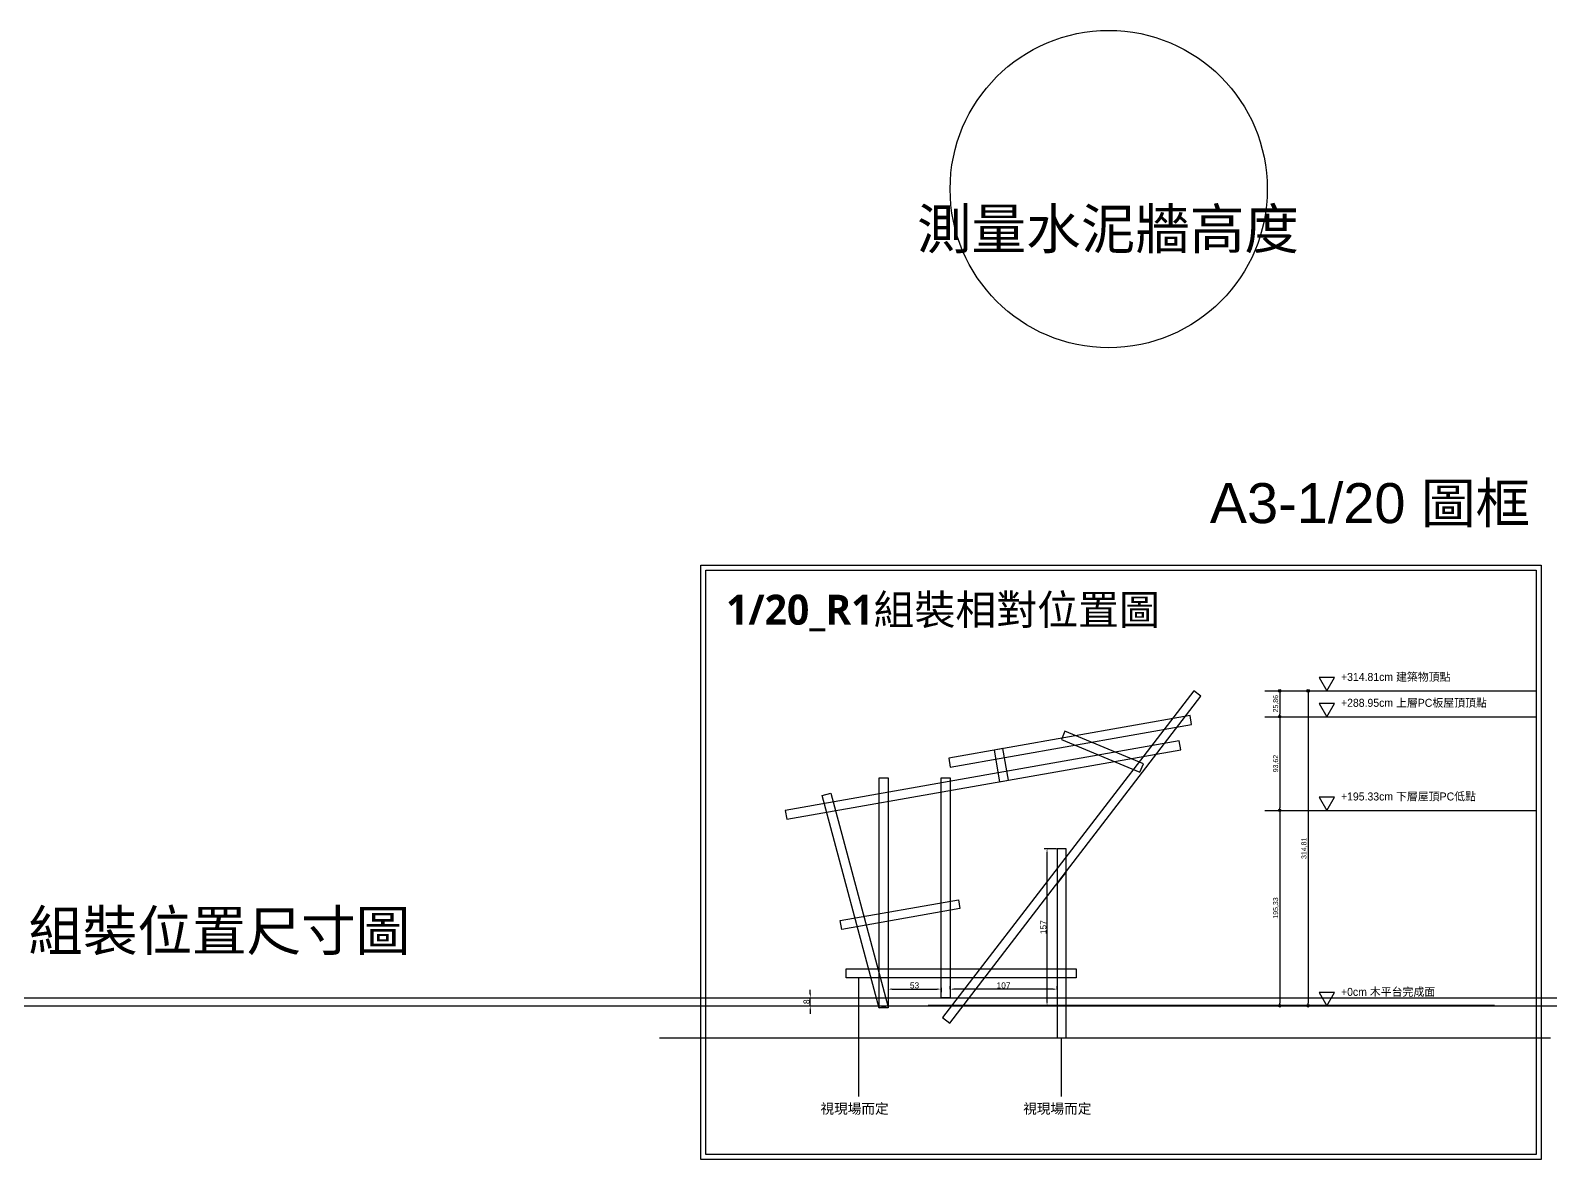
# Model space of a CAD drawing. Header units: millimetres. Extents: x -2666 to 6286, y -11880 to 4849.
# Drawn here: x -1854 to -334, y -10045 to -8916 of the extents above; entities that cross this region are included whole.
import ezdxf

# ---------------------------------------------------------------- set-up
doc = ezdxf.new("R2010")
doc.units = ezdxf.units.MM
for name, color, linetype in [('0-rib-base', 10, 'Continuous'), ('0-rib1', 6, 'Continuous'), ('dim', 244, 'Continuous'), ('座標', 3, 'Continuous'), ('木平台完成面', 3, 'Continuous')]:
    doc.layers.add(name, color=color, linetype=linetype)
doc.layers.add('default', color=11, linetype='Continuous', plot=False)
doc.styles.get("Standard").update_dxf_attribs({"font": 'arial.ttf'})
doc.dimstyles.new('ISO-25', dxfattribs={"dimtxt": 5, "dimasz": 2.5, "dimexe": 3, "dimexo": 0.625, "dimtad": 1, "dimtxsty": 'Standard', "dimblk": 'ORIGIN', "dimcen": 2.5, "dimadec": 0, "dimazin": 0, "dimtfac": 1, "dimtmove": 1, "dimatfit": 1, "dimldrblk": 'ORIGIN', "dimfxl": 0, "dimarcsym": 0})
doc.dimstyles.new('複本 短柱', dxfattribs={"dimtxt": 6, "dimasz": 4, "dimexe": 3, "dimexo": 0.625, "dimtad": 1, "dimtxsty": 'Standard', "dimcen": 2.5, "dimadec": 0, "dimazin": 0, "dimtfac": 1, "dimtmove": 1, "dimatfit": 1, "dimldrblk": 'ORIGIN', "dimfxl": 0, "dimarcsym": 0})

# ---------------------------------------------------------------- blocks, each defined once
blk = doc.blocks.new('_Origin')
at = {"color": 0, "linetype": 'ByBlock', "lineweight": -2}
blk.add_line((0, 0), (-1, 0), dxfattribs=at)
blk.add_circle((0, 0), 0.5, dxfattribs=at)
blk = doc.blocks.new('*D901')
at = {"layer": 'Defpoints', "color": 0}
for p in [(-619.6, -9576.4), (-619.6, -9602.3), (-604.6, -9602.3)]:
    blk.add_point(p, dxfattribs=at)
at = {"layer": 'dim', "color": 0, "lineweight": -2}
for p, q in [((-618.9, -9576.4), (-601.6, -9576.4)), ((-604.6, -9578.9), (-604.6, -9599.8)), ((-618.9, -9602.3), (-601.6, -9602.3))]:
    blk.add_line(p, q, dxfattribs=at)
at = {"layer": 'dim', "color": 0, "lineweight": -2, "xscale": 2.5, "yscale": 2.5, "zscale": 2.5}
for p, rotation in [((-604.6, -9576.4), 90), ((-604.6, -9602.3), 270)]:
    blk.add_blockref('_Origin', p, dxfattribs=dict(at, rotation=rotation))
at = {"layer": 'dim', "color": 0, "insert": (-608.2, -9589.3), "char_height": 5, "attachment_point": 5, "rotation": 90}
blk.add_mtext('25,86', dxfattribs=at)
blk = doc.blocks.new('*D902')
at = {"layer": 'Defpoints', "color": 0}
for p in [(-619.6, -9602.3), (-619.6, -9695.9), (-604.6, -9695.9)]:
    blk.add_point(p, dxfattribs=at)
at = {"layer": 'dim', "color": 0, "lineweight": -2}
for p, q in [((-618.9, -9602.3), (-601.6, -9602.3)), ((-604.6, -9604.8), (-604.6, -9693.4)), ((-618.9, -9695.9), (-601.6, -9695.9))]:
    blk.add_line(p, q, dxfattribs=at)
at = {"layer": 'dim', "color": 0, "lineweight": -2, "xscale": 2.5, "yscale": 2.5, "zscale": 2.5}
for p, rotation in [((-604.6, -9602.3), 90), ((-604.6, -9695.9), 270)]:
    blk.add_blockref('_Origin', p, dxfattribs=dict(at, rotation=rotation))
at = {"layer": 'dim', "color": 0, "insert": (-608.2, -9649.1), "char_height": 5, "attachment_point": 5, "rotation": 90}
blk.add_mtext('93,62', dxfattribs=at)
blk = doc.blocks.new('*D903')
at = {"layer": 'Defpoints', "color": 0}
for p in [(-619.6, -9695.9), (-619.6, -9891.2), (-604.6, -9891.2)]:
    blk.add_point(p, dxfattribs=at)
at = {"layer": 'dim', "color": 0, "lineweight": -2}
for p, q in [((-618.9, -9695.9), (-601.6, -9695.9)), ((-604.6, -9698.4), (-604.6, -9888.7)), ((-618.9, -9891.2), (-601.6, -9891.2))]:
    blk.add_line(p, q, dxfattribs=at)
at = {"layer": 'dim', "color": 0, "lineweight": -2, "xscale": 2.5, "yscale": 2.5, "zscale": 2.5}
for p, rotation in [((-604.6, -9695.9), 90), ((-604.6, -9891.2), 270)]:
    blk.add_blockref('_Origin', p, dxfattribs=dict(at, rotation=rotation))
at = {"layer": 'dim', "color": 0, "insert": (-608.2, -9793.5), "char_height": 5, "attachment_point": 5, "rotation": 90}
blk.add_mtext('195,33', dxfattribs=at)
blk = doc.blocks.new('*D714')
at = {"layer": 'Defpoints', "color": 0}
for p in [(-619.6, -9576.4), (-618.9, -9891.2), (-576.2, -9891.2)]:
    blk.add_point(p, dxfattribs=at)
at = {"layer": 'dim', "color": 0, "lineweight": -2}
for p, q in [((-618.9, -9576.4), (-573.2, -9576.4)), ((-576.2, -9578.9), (-576.2, -9888.7)), ((-618.3, -9891.2), (-573.2, -9891.2))]:
    blk.add_line(p, q, dxfattribs=at)
at = {"layer": 'dim', "color": 0, "lineweight": -2, "xscale": 2.5, "yscale": 2.5, "zscale": 2.5}
for p, rotation in [((-576.2, -9576.4), 90), ((-576.2, -9891.2), 270)]:
    blk.add_blockref('_Origin', p, dxfattribs=dict(at, rotation=rotation))
at = {"layer": 'dim', "color": 0, "insert": (-579.9, -9733.8), "char_height": 5, "attachment_point": 5, "rotation": 90}
blk.add_mtext('314,81', dxfattribs=at)
blk = doc.blocks.new('*D918')
at = {"color": 0, "lineweight": -2}
for p, q in [((-996.2, -9873.2), (-996.2, -9877.6)), ((-992.2, -9874.6), (-947.2, -9874.6)), ((-943.2, -9873.2), (-943.2, -9877.6))]:
    blk.add_line(p, q, dxfattribs=at)
at = {"color": 0}
for points in [[(-992.2, -9873.9), (-992.2, -9875.2), (-996.2, -9874.6)], [(-947.2, -9873.9), (-947.2, -9875.2), (-943.2, -9874.6)]]:
    blk.add_solid(points, dxfattribs=at)
at = {"layer": 'Defpoints', "color": 0}
for p in [(-996.2, -9872.6), (-943.2, -9872.6), (-943.2, -9874.6)]:
    blk.add_point(p, dxfattribs=at)
at = {"color": 0, "insert": (-969.7, -9870.9), "char_height": 6, "attachment_point": 5}
blk.add_mtext('53', dxfattribs=at)
blk = doc.blocks.new('*D940')
at = {"color": 0, "lineweight": -2}
for p, q in [((-827.9, -9734.2), (-840.2, -9734.2)), ((-837.2, -9887.2), (-837.2, -9738.2)), ((-827.9, -9891.2), (-840.2, -9891.2))]:
    blk.add_line(p, q, dxfattribs=at)
at = {"color": 0}
for points in [[(-837.9, -9738.2), (-836.6, -9738.2), (-837.2, -9734.2)], [(-837.9, -9887.2), (-836.6, -9887.2), (-837.2, -9891.2)]]:
    blk.add_solid(points, dxfattribs=at)
at = {"layer": 'Defpoints', "color": 0}
for p in [(-837.2, -9734.2), (-827.2, -9734.2), (-827.2, -9891.2)]:
    blk.add_point(p, dxfattribs=at)
at = {"color": 0, "insert": (-840.9, -9812.7), "char_height": 6, "attachment_point": 5, "rotation": 90}
blk.add_mtext('157', dxfattribs=at)
blk = doc.blocks.new('*D955')
at = {"color": 0, "lineweight": -2}
for p, q in [((-934.2, -9874.6), (-934.2, -9871.6)), ((-831.2, -9874.6), (-930.2, -9874.6)), ((-827.2, -9874.6), (-827.2, -9871.6))]:
    blk.add_line(p, q, dxfattribs=at)
at = {"color": 0}
for points in [[(-930.2, -9873.9), (-930.2, -9875.3), (-934.2, -9874.6)], [(-831.2, -9873.9), (-831.2, -9875.3), (-827.2, -9874.6)]]:
    blk.add_solid(points, dxfattribs=at)
at = {"layer": 'Defpoints', "color": 0}
for p in [(-934.2, -9874.6), (-934.2, -9874.6), (-827.2, -9874.6)]:
    blk.add_point(p, dxfattribs=at)
at = {"color": 0, "insert": (-880.7, -9870.9), "char_height": 6, "attachment_point": 5}
blk.add_mtext('107', dxfattribs=at)
blk = doc.blocks.new('*D965')
at = {"color": 0, "lineweight": -2}
for p, q in [((-1074, -9879.2), (-1074, -9875.2)), ((-1074, -9883.2), (-1071, -9883.2)), ((-1074, -9891.2), (-1074, -9883.2)), ((-1074, -9891.2), (-1071, -9891.2)), ((-1074, -9895.2), (-1074, -9899.2))]:
    blk.add_line(p, q, dxfattribs=at)
at = {"color": 0}
for points in [[(-1074.6, -9879.2), (-1073.3, -9879.2), (-1074, -9883.2)], [(-1074.6, -9895.2), (-1073.3, -9895.2), (-1074, -9891.2)]]:
    blk.add_solid(points, dxfattribs=at)
at = {"layer": 'Defpoints', "color": 0}
for p in [(-1074, -9883.2), (-1074, -9883.2), (-1074, -9891.2)]:
    blk.add_point(p, dxfattribs=at)
at = {"color": 0, "insert": (-1077.7, -9887.2), "char_height": 6, "attachment_point": 5, "rotation": 90}
blk.add_mtext('8', dxfattribs=at)

msp = doc.modelspace()

# ---------------------------------------------------------------- linework, layer by layer
msp.add_line((-827.226, -9891.211), (-818.226, -9891.211))
for p in [(2833.465, -9883.211), (795.745, -9891.211)]:
    msp.add_xline(p, (1, 0))
at = {"layer": '0-rib-base'}
msp.add_lwpolyline([(-808.226, -9854.211), (-808.226, -9863.211), (-1038.226, -9863.211), (-1038.226, -9854.211)], close=True, dxfattribs=at)
at = {"layer": '0-rib1'}
for points in [[(-934.536, -9908.545), (-683.46, -9581.888), (-690.596, -9576.404), (-941.672, -9903.06), (-934.536, -9908.545)], [(-1042.474, -9814.884), (-1044.037, -9806.021), (-925.86, -9785.183), (-924.297, -9794.047), (-1042.474, -9814.884)]]:
    msp.add_lwpolyline(points, dxfattribs=at)
for points in [[(-935.514, -9643.71), (-933.951, -9652.574), (-692.673, -9610.03), (-694.236, -9601.167)], [(-819.3, -9616.688), (-822.759, -9624.997), (-744.286, -9657.662), (-740.827, -9649.353)], [(-1098.938, -9695.881), (-1097.375, -9704.744), (-703.452, -9635.285), (-705.014, -9626.422)], [(-881.35, -9634.16), (-890.213, -9635.723), (-884.656, -9667.236), (-875.793, -9665.674)], [(-1005.23, -9893.215), (-1005.23, -9663.215), (-996.23, -9663.215), (-996.23, -9893.215)], [(-943.226, -9883.211), (-943.226, -9663.211), (-934.226, -9663.211), (-934.226, -9883.211)], [(-1005.196, -9893.474), (-1062.136, -9680.97), (-1053.442, -9678.641), (-996.502, -9891.144)], [(-818.226, -9854.211), (-818.226, -9734.211), (-827.226, -9734.211), (-827.226, -9854.211)], [(-827.226, -9768.931), (-827.226, -9923.211), (-818.226, -9923.211), (-818.226, -9757.222)]]:
    msp.add_lwpolyline(points, close=True, dxfattribs=at)
at = {"layer": 'default'}
msp.add_line((-1224.726, -9923.211), (-333.726, -9923.211), dxfattribs=at)
for points in [[(-1183.251, -9450.947), (-343.251, -9450.947), (-343.251, -10044.947), (-1183.251, -10044.947)], [(-1178.251, -9455.947), (-348.251, -9455.947), (-348.251, -10039.947), (-1178.251, -10039.947)]]:
    msp.add_lwpolyline(points, close=True, dxfattribs=at)
at = {"layer": 'dim'}
for p, q in [((-1025.41, -9981.986), (-1025.41, -9863.129)), ((-822.726, -9981.986), (-822.726, -9923.211))]:
    msp.add_line(p, q, dxfattribs=at)
for points in [[(-619.563, -9576.404), (-348.784, -9576.404)], [(-619.563, -9602.262), (-348.784, -9602.262)], [(-619.563, -9695.881), (-348.784, -9695.881)]]:
    msp.add_lwpolyline(points, dxfattribs=at)
at = {"layer": '座標'}
msp.add_circle((-775.524, -9074.851), 158.56, dxfattribs=at)
at = {"layer": '木平台完成面'}
for points in [[(-557.587, -9576.404), (-549.946, -9563.169), (-565.228, -9563.169)], [(-557.587, -9602.262), (-549.946, -9589.028), (-565.228, -9589.028)], [(-557.587, -9695.881), (-549.946, -9682.647), (-565.228, -9682.647)], [(-557.587, -9891.211), (-549.946, -9877.976), (-565.228, -9877.976)]]:
    msp.add_lwpolyline(points, close=True, dxfattribs=at)
at = {"layer": '木平台完成面', "const_width": 2}
msp.add_lwpolyline([(-389.544, -9891.211), (-956.411, -9891.211)], dxfattribs=at)

# ---------------------------------------------------------------- texts
at = {"layer": 'default', "char_height": 40, "attachment_point": 1}
for s, insert in [('A3-1/20 {\\fPMingLiU|b0|i0|c136|p18;圖框}', (-674.526, -9368.812)), ('{\\fPMingLiU|b0|i0|c136|p18;組裝位置尺寸圖}', (-1855.859, -9796.092))]:
    msp.add_mtext_dynamic_manual_height_columns(s, width=430.53379, gutter_width=12.5, heights=[0], dxfattribs=dict(at, insert=insert))
at = {"layer": 'dim', "attachment_point": 1}
for s, width, insert, char_height in [('{\\fMicrosoft JhengHei|b1|i0|c136|p34;1/20_R1組裝相對位置圖}', 540.89861, (-1158.107, -9480.292), 30), ('{\\fPMingLiU|b0|i0|c136|p18;視現場而定}', 124.30794, (-1063.783, -9989.06), 10), ('{\\fPMingLiU|b0|i0|c136|p18;視現場而定}', 124.30794, (-861.099, -9989.06), 10)]:
    msp.add_mtext_dynamic_manual_height_columns(s, width=width, gutter_width=12.5, heights=[0], dxfattribs=dict(at, insert=insert, char_height=char_height))
at = {"layer": '座標', "insert": (-967.246, -9094.656), "char_height": 40, "attachment_point": 1}
msp.add_mtext_dynamic_manual_height_columns('{\\fPMingLiU|b0|i0|c136|p18;測量水泥牆高度}', width=430.53379, gutter_width=12.5, heights=[0], dxfattribs=at)
at = {"layer": '木平台完成面', "char_height": 8, "attachment_point": 1}
for s, insert in [('{\\fPMingLiU|b0|i0|c136|p18;+314.81cm 建築物頂點}', (-543.3, -9558.526)), ('{\\fPMingLiU|b0|i0|c136|p18;+288.95cm 上層PC板屋頂頂點}', (-543.3, -9584.385)), ('{\\fPMingLiU|b0|i0|c136|p18;+195.33cm 下層屋頂PC低點}', (-543.3, -9678.004)), ('{\\fPMingLiU|b0|i0|c136|p18;+0cm 木平台完成面}', (-543.3, -9873.333))]:
    msp.add_mtext_dynamic_manual_height_columns(s, width=202.4063, gutter_width=12.5, heights=[0], dxfattribs=dict(at, insert=insert))

# ---------------------------------------------------------------- dimensions: what is measured, and where the dimension line sits
for p1, p2, distance, picture, middle in [((-827.226, -9891.211), (-827.226, -9734.211), 9.998, '*D940', (-840.913, -9812.711)), ((-996.23, -9872.593), (-943.226, -9872.593), -1.977, '*D918', (-969.728, -9870.88))]:
    dim = msp.add_aligned_dim(p1=p1, p2=p2, distance=distance, dimstyle='複本 短柱')
    dim.commit()
    dim.dimension.update_dxf_attribs({"geometry": picture, "text_midpoint": middle})
dim = msp.add_linear_dim(base=(-1073.968, -9883.211), p1=(-1074.044, -9891.211), p2=(-1074.044, -9883.211), angle=90, dimstyle='複本 短柱')
dim.commit()
dim.dimension.update_dxf_attribs({"geometry": '*D965', "text_midpoint": (-1077.656, -9887.211)})
dim = msp.add_linear_dim(base=(-934.226, -9874.584), p1=(-827.226, -9874.584), p2=(-934.226, -9874.584), dimstyle='複本 短柱')
dim.commit()
dim.dimension.update_dxf_attribs({"geometry": '*D955', "text_midpoint": (-880.726, -9870.895)})
at = {"layer": 'dim'}
for base, p1, p2, picture, middle in [((-604.563, -9602.262), (-619.563, -9576.404), (-619.563, -9602.262), '*D901', (-608.193, -9589.333)), ((-576.243, -9891.211), (-619.563, -9576.404), (-618.938, -9891.211), '*D714', (-579.873, -9733.807)), ((-604.563, -9695.881), (-619.563, -9602.262), (-619.563, -9695.881), '*D902', (-608.193, -9649.072)), ((-604.563, -9891.211), (-619.563, -9695.881), (-619.563, -9891.211), '*D903', (-608.193, -9793.546))]:
    dim = msp.add_linear_dim(base=base, p1=p1, p2=p2, angle=90, dimstyle='ISO-25', dxfattribs=at)
    dim.commit()
    dim.dimension.update_dxf_attribs({"geometry": picture, "text_midpoint": middle})

doc.saveas('drawing.dxf')
